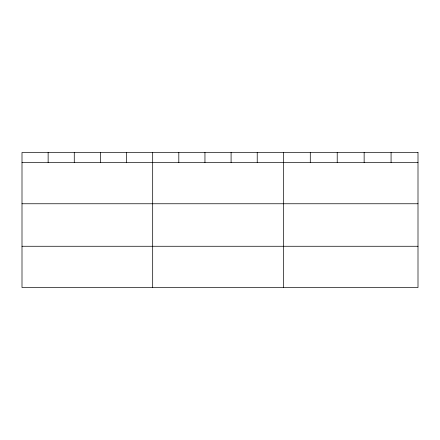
<?xml version="1.0" encoding="UTF-8"?>
<svg xmlns="http://www.w3.org/2000/svg" width="440" height="440" viewBox="0 0 440 440"><rect width="100%" height="100%" fill="white"/><g stroke="black" fill="none" stroke-linecap="round" stroke-linejoin="round"><path stroke-width="0.66" d="M22 162.498L418 162.498M22 203.759L418 203.759M22 246.268L418 246.268M391.072 152.471L391.072 162.498M364.144 152.471L364.144 162.498M337.216 152.471L337.216 162.498M310.288 152.471L310.288 162.498M283.36 152.471L283.36 287.529M257.224 152.471L257.224 162.498M231.088 152.471L231.088 162.498M204.952 152.471L204.952 162.498M178.816 152.471L178.816 162.498M152.68 152.471L152.68 287.529M126.544 152.471L126.544 162.498M100.408 152.471L100.408 162.498M74.272 152.471L74.272 162.498M48.136 152.471L48.136 162.498M418 152.471L22 152.471L22 287.529L418 287.529L418 152.471"/></g></svg>
